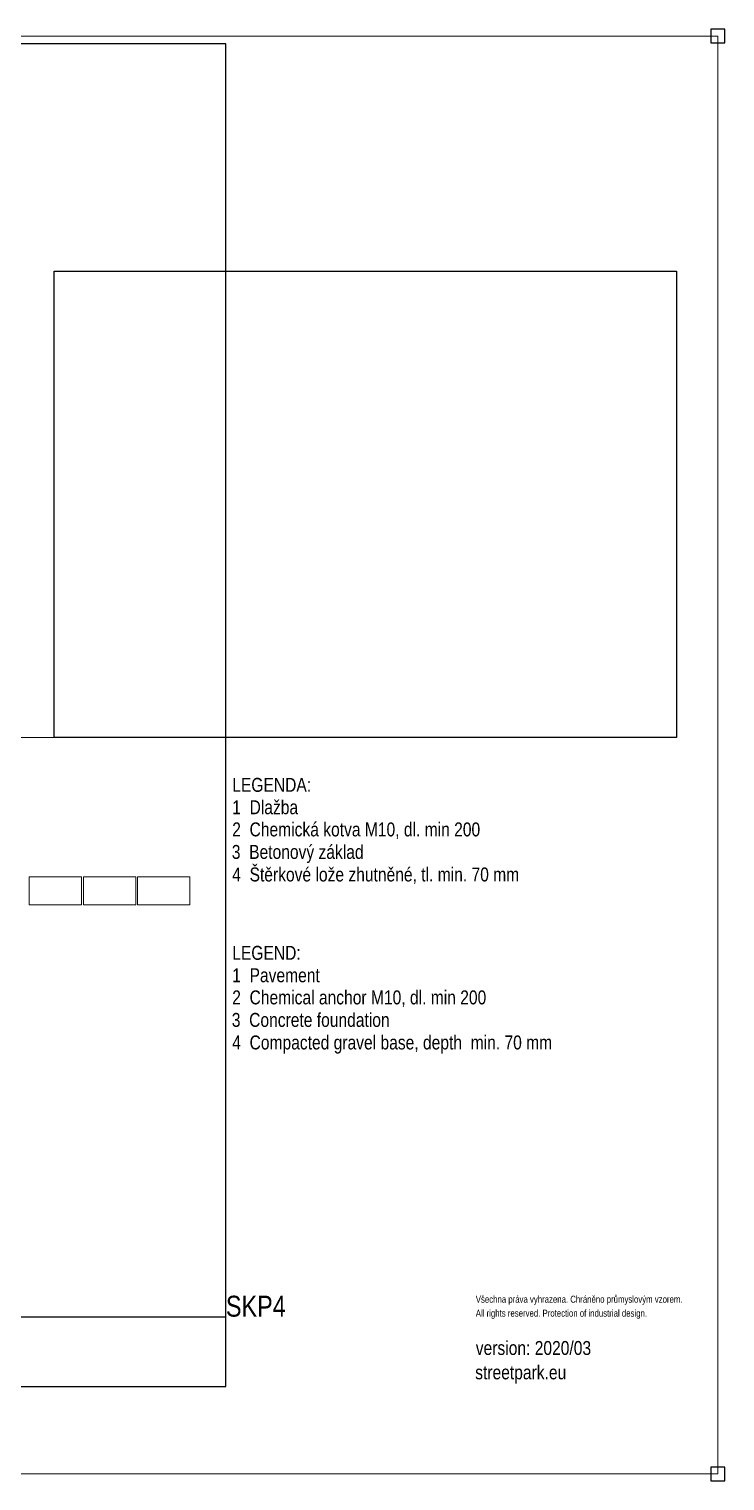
# Model space of a CAD drawing. Header units: millimetres. Extents: x -1411 to 5721, y -19797 to 4144.
# Drawn here: x 3726 to 5721, y -20 to 4144 of the extents above; entities that cross this region are included whole.
import ezdxf

# ---------------------------------------------------------------- set-up
doc = ezdxf.new("R2010")
doc.units = ezdxf.units.MM
doc.layers.add('Nekreslit', color=6, linetype='Continuous', plot=False)
doc.layers.add('OBRYSOVA', color=7, linetype='Continuous')
doc.layers.add('POSTAVY ATD', color=8, linetype='Continuous')
doc.styles.add('SEACAD_Arial', font='arial.ttf', dxfattribs={"width": 0.8})
picture_1 = doc.add_image_def('image1.jpg', size_in_pixel=(800, 600))

msp = doc.modelspace()

# ---------------------------------------------------------------- linework, layer by layer
at = {"layer": 'Nekreslit'}
msp.add_line((250.6303277645566, 451.0995227945496), (4290.630327764571, 451.0995227945496), dxfattribs=at)
at = {"layer": 'Nekreslit', "color": 4, "lineweight": 15}
msp.add_lwpolyline([(5700.555520497554, -0.02614733787049772), (-0.007565265754237771, -0.02614733787049772), (-0.007565265754237771, 4123.579318318974), (5700.555520497554, 4123.579318318974)], close=True, dxfattribs=at)
at = {"layer": 'Nekreslit'}
msp.add_lwpolyline([(250.6303277645566, 251.0995227945496), (4290.630327764571, 251.0995227945496), (4290.630327764571, 4101.09952279455), (250.6303277645566, 4101.09952279455)], close=True, dxfattribs=at)
at = {"layer": 'OBRYSOVA'}
for points in [[(5680.555520497554, 4103.579318318978), (5720.555520497554, 4103.579318318978), (5720.555520497554, 4143.579318318978), (5680.555520497554, 4143.579318318978)], [(5680.555520497554, 4103.579318318978), (5720.555520497554, 4103.579318318978), (5720.555520497554, 4143.579318318978), (5680.555520497554, 4143.579318318978)], [(5680.555520497554, -20.02614733786686), (5720.555520497554, -20.02614733786686), (5720.555520497554, 19.97385266213314), (5680.555520497554, 19.97385266213314)]]:
    msp.add_lwpolyline(points, close=True, dxfattribs=at)
at = {"layer": 'POSTAVY ATD', "color": 9, "lineweight": 15}
msp.add_line((229.8715282690173, 2112.372759499082), (4192.103412869234, 2112.372759499084), dxfattribs=at)
at = {"layer": 'POSTAVY ATD', "lineweight": 15}
for points in [[(3727.103412869234, 1632.372759499081), (3877.103412869234, 1632.372759499081), (3877.103412869234, 1712.372759499081), (3727.103412869234, 1712.372759499081)], [(3882.103412869234, 1632.372759499081), (4032.103412869234, 1632.372759499081), (4032.103412869234, 1712.372759499081), (3882.103412869234, 1712.372759499081)], [(4037.103412869234, 1632.372759499081), (4187.103412869234, 1632.372759499081), (4187.103412869234, 1712.372759499081), (4037.103412869234, 1712.372759499081)]]:
    msp.add_lwpolyline(points, close=True, dxfattribs=at)

# ---------------------------------------------------------------- texts
at = {"style": 'SEACAD_Arial', "width": 0.8}
for s, height, p in [('LEGENDA:', 40, (4308.620062416252, 1956.177952311684)), ('1  Dlažba', 40, (4308.620062416252, 1891.921472093403)), ('2  Chemická kotva M10, dl. min 200', 40, (4308.620062416252, 1828.373355836107)), ('3  Betonový základ', 40, (4307.435508482908, 1763.863591275012)), ('4  Štěrkové lože zhutněné, tl. min. 70 mm', 40, (4308.620062416252, 1699.15203143856)), ('LEGEND:', 40, (4308.620062416252, 1474.459940522921)), ('1  Pavement', 40, (4308.620062416252, 1410.20346030464)), ('2  Chemical anchor M10, dl. min 200', 40, (4308.620062416252, 1346.655344047344)), ('3  Concrete foundation', 40, (4307.435508482908, 1282.14557948625)), ('4  Compacted gravel base, depth  min. 70 mm', 40, (4308.620062416252, 1217.434019649797)), ('SKP4', 60, (4290.523373737378, 451.0995227945496)), ('Všechna práva vyhrazena. Chráněno průmyslovým vzorem.', 20, (5006.539736065977, 491.0995227945496)), ('All rights reserved. Protection of industrial design.', 20, (5006.539736065977, 451.0995227945496)), ('version: 2020/03', 39.99993797590681, (5006.539736065977, 341.2950435743369)), ('streetpark.eu', 39.99993797590681, (5004.924125332465, 271.408210992302))]:
    msp.add_text(s, height=height, dxfattribs=at).set_placement(p)

# ---------------------------------------------------------------- pictures from other files: only their frames are drawn
at = {"color": 7, "true_color": 0xffffff}
image = msp.add_image(picture_1, insert=(3798.803406705047, 2111.737406422042), size_in_units=(1783.1785881936519, 1337.3839411452389), dxfattribs=at)
image.dxf.flags = 7

doc.saveas('drawing.dxf')
